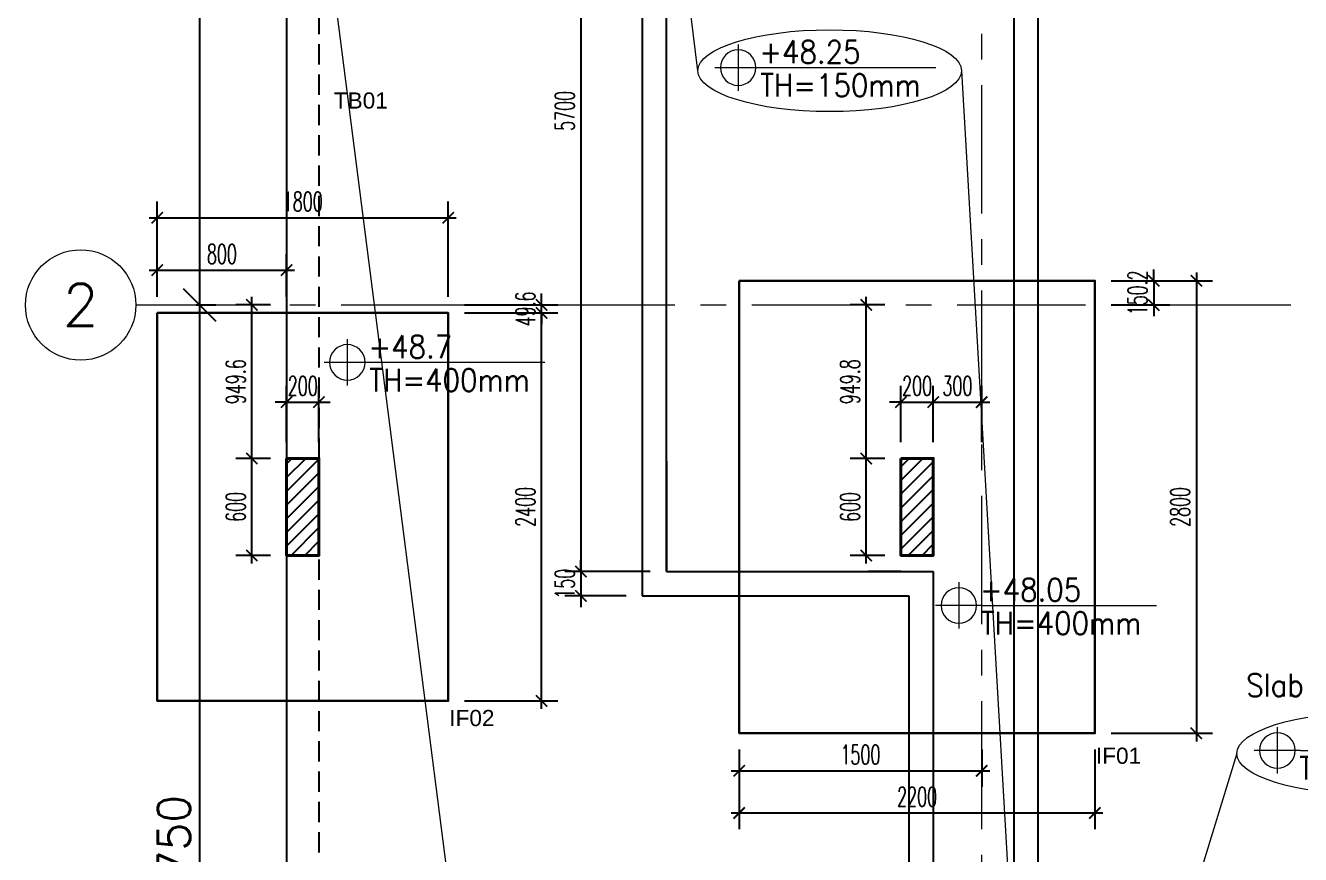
# Model space of a CAD drawing. Extents: x 2556046 to 2673391, y -921360 to -863964.
# Drawn here: x 2557348 to 2565235, y -889242 to -884113 of the extents above; entities that cross this region are included whole.
import ezdxf
from ezdxf.enums import TextEntityAlignment as Align

# ---------------------------------------------------------------- set-up
doc = ezdxf.new("R2010")
doc.units = 0
doc.header["$LTSCALE"] = 500
doc.header["$PDMODE"] = 98
doc.header["$PDSIZE"] = -0.01
doc.linetypes.add('CACHE', pattern=[0.375, 0.25, -0.125])
doc.linetypes.add('CENTER', pattern=[50.8, 31.75, -6.35, 6.35, -6.35])
for name, color, linetype, lineweight in [('A-GRID', 1, 'CENTER', 9), ('A-GRID-DIMS', 142, 'Continuous', 9), ('A-GRID-IDEN', 10, 'Continuous', 9), ('BA-FONDATIONS', 6, 'Continuous', 30), ('goe-ba-coupé', 4, 'Continuous', 40), ('goe-cotes', 115, 'Continuous', 13), ('goe-vu', 31, 'Continuous', 25), ('SYMBOLS', 1, 'Continuous', 13), ('TEXT', 7, 'Continuous', 13)]:
    doc.layers.add(name, color=color, linetype=linetype, lineweight=lineweight)
doc.layers.add('hatch', color=200, linetype='Continuous')
doc.styles.add('Arial', font='arial.ttf')
doc.styles.add('EG_SIMPLEX', font='SIMPLEX.shx')
doc.styles.add('goe-romans', font='ROMANS.shx', dxfattribs={"width": 0.6})
doc.styles.add('ROMANS', font='romans.shx')
doc.styles.add('SIMPLEX', font='simplex_.ttf')
doc.dimstyles.new('ARK-MM-0100', dxfattribs={"dimtxt": 200, "dimasz": 200, "dimexe": 100, "dimexo": 100, "dimgap": 60, "dimtad": 1, "dimdec": 1, "dimrnd": 0.1, "dimdsep": 46, "dimtxsty": 'EG_SIMPLEX', "dimblk1": 'OBLIQUE', "dimblk2": 'OBLIQUE', "dimsah": 1, "dimcen": 300, "dimclrd": 256, "dimclre": 256, "dimclrt": 2, "dimadec": 0, "dimazin": 0, "dimtfac": 1, "dimtdec": 1, "dimtix": 1, "dimtmove": 2, "dimatfit": 3, "dimldrblk": 'OBLIQUE', "dimfxl": 1, "dimtolj": 1, "dimtzin": 0, "dimarcsym": 0})
doc.dimstyles.new('goe-50e', dxfattribs={"dimscale": 10, "dimtxt": 12, "dimasz": 7, "dimexe": 10, "dimexo": 10, "dimgap": 4, "dimtad": 1, "dimdec": 1, "dimdsep": 46, "dimtxsty": 'goe-romans', "dimblk": 'ARCHTICK', "dimcen": 4, "dimdle": 5, "dimclrt": 256, "dimazin": 0, "dimtfac": 1, "dimtdec": 1, "dimtix": 1, "dimtmove": 2, "dimatfit": 3, "dimldrblk": 'ARCHTICK', "dimfxl": 5, "dimtfillclr": 256, "dimtolj": 1, "dimarcsym": 0})
pattern_1 = [(45, (0, 0), (-42.4264069, 42.4264069), [])]

# ---------------------------------------------------------------- blocks, each defined once
blk = doc.blocks.new('AX-HL')
at = {"color": 1}
blk.add_circle((-0.35, 0), 0.35, dxfattribs=at)
at = {"color": 6, "style": 'SIMPLEX', "width": 0.430328}
blk.add_attdef('N-F', text='', height=0.4, dxfattribs=at).set_placement((-0.6, -0.2), (-0.1, -0.2), align=Align.FIT)
at = {"color": 6, "style": 'SIMPLEX'}
blk.add_attdef('N', text='', height=0.4, dxfattribs=at).set_placement((-0.35, 0), align=Align.MIDDLE)
blk = doc.blocks.new('_Oblique')
at = {"color": 0, "linetype": 'ByBlock', "lineweight": -2}
blk.add_line((-0.5, -0.5), (0.5, 0.5), dxfattribs=at)
blk = doc.blocks.new('*D50')
at = {"layer": 'A-GRID-DIMS', "lineweight": -2, "transparency": 16777216}
for p, q in [((2558404.3, -885841.9), (2558526.1, -885841.9)), ((2558426.1, -892591.9), (2558426.1, -885841.9)), ((2558404.3, -892591.9), (2558526.1, -892591.9))]:
    blk.add_line(p, q, dxfattribs=at)
at = {"layer": 'Defpoints', "color": 0, "transparency": 16777216}
for p in [(2558304.3, -885841.9), (2558426.1, -885841.9), (2558304.3, -892591.9)]:
    blk.add_point(p, dxfattribs=at)
at = {"layer": 'A-GRID-DIMS', "lineweight": -2, "transparency": 16777216, "xscale": 200, "yscale": 200, "zscale": 200}
for p, rotation in [((2558426.1, -885841.9), 90), ((2558426.1, -892591.9), 270)]:
    blk.add_blockref('_Oblique', p, dxfattribs=dict(at, rotation=rotation))
at = {"layer": 'A-GRID-DIMS', "color": 2, "transparency": 16777216, "insert": (2558266.1, -889216.9), "char_height": 200, "attachment_point": 5, "rotation": 90, "style": 'EG_SIMPLEX'}
blk.add_mtext('\\A1;6750', dxfattribs=at)
blk = doc.blocks.new('*D51')
at = {"layer": 'A-GRID-DIMS', "lineweight": -2, "transparency": 16777216}
for p, q in [((2558426.1, -885841.9), (2558426.1, -881591.5)), ((2558404.3, -885841.9), (2558526.1, -885841.9))]:
    blk.add_line(p, q, dxfattribs=at)
at = {"layer": 'Defpoints', "color": 0, "transparency": 16777216}
for p in [(2558426.1, -881591.5), (2558426.1, -881591.5), (2558304.3, -885841.9)]:
    blk.add_point(p, dxfattribs=at)
at = {"layer": 'A-GRID-DIMS', "lineweight": -2, "transparency": 16777216, "xscale": 200, "yscale": 200, "zscale": 200}
for p, rotation in [((2558426.1, -881591.5), 90), ((2558426.1, -885841.9), 270)]:
    blk.add_blockref('_Oblique', p, dxfattribs=dict(at, rotation=rotation))
at = {"layer": 'A-GRID-DIMS', "color": 2, "transparency": 16777216, "insert": (2558266.1, -883716.7), "char_height": 200, "attachment_point": 5, "rotation": 90, "style": 'EG_SIMPLEX'}
blk.add_mtext('\\A1;4250', dxfattribs=at)
blk = doc.blocks.new('QUOTA')
at = {"layer": 'SYMBOLS'}
for p, q in [((270057, 155400), (270057, 154990)), ((270263, 155196), (269852, 155196))]:
    blk.add_line(p, q, dxfattribs=at)
blk.add_circle((270057, 155195), 157, dxfattribs=at)
blk = doc.blocks.new('_ArchTick')
at = {"color": 0, "linetype": 'ByBlock', "const_width": 0.15}
blk.add_lwpolyline([(-0.5, -0.5), (0.5, 0.5)], dxfattribs=at)
blk = doc.blocks.new('*D86')
at = {"layer": 'Defpoints', "color": 0, "transparency": 16777216}
for p in [(2559162.7, -886442.7), (2558962.7, -886791.5), (2559162.7, -886791.5)]:
    blk.add_point(p, dxfattribs=at)
at = {"layer": 'goe-cotes', "color": 0, "lineweight": -2, "transparency": 16777216}
for p, q in [((2558962.7, -886691.5), (2558962.7, -886342.7)), ((2559162.7, -886691.5), (2559162.7, -886342.7)), ((2558962.7, -886442.7), (2558892.7, -886442.7)), ((2558962.7, -886442.7), (2559162.7, -886442.7)), ((2559162.7, -886442.7), (2559232.7, -886442.7))]:
    blk.add_line(p, q, dxfattribs=at)
at = {"layer": 'goe-cotes', "color": 0, "lineweight": -2, "transparency": 16777216, "xscale": 70, "yscale": 70, "zscale": 70}
blk.add_blockref('_ArchTick', (2558962.7, -886442.7), dxfattribs=at)
at = {"layer": 'goe-cotes', "color": 0, "lineweight": -2, "transparency": 16777216, "xscale": 70, "yscale": 70, "zscale": 70, "rotation": 180}
blk.add_blockref('_ArchTick', (2559162.7, -886442.7), dxfattribs=at)
at = {"layer": 'goe-cotes', "transparency": 16777216, "insert": (2559062.7, -886342.7), "char_height": 120, "attachment_point": 5, "style": 'goe-romans'}
blk.add_mtext('\\A1;200', dxfattribs=at)
blk = doc.blocks.new('*D87')
at = {"layer": 'Defpoints', "color": 0, "transparency": 16777216}
for p in [(2558748.2, -886791.5), (2558962.7, -886791.5), (2558962.7, -887391.5)]:
    blk.add_point(p, dxfattribs=at)
at = {"layer": 'goe-cotes', "color": 0, "lineweight": -2, "transparency": 16777216}
for p, q in [((2558748.2, -887441.5), (2558748.2, -886741.5)), ((2558862.7, -886791.5), (2558648.2, -886791.5)), ((2558862.7, -887391.5), (2558648.2, -887391.5))]:
    blk.add_line(p, q, dxfattribs=at)
at = {"layer": 'goe-cotes', "color": 0, "lineweight": -2, "transparency": 16777216, "xscale": 70, "yscale": 70, "zscale": 70}
for p, rotation in [((2558748.2, -886791.5), 90), ((2558748.2, -887391.5), 270)]:
    blk.add_blockref('_ArchTick', p, dxfattribs=dict(at, rotation=rotation))
at = {"layer": 'goe-cotes', "transparency": 16777216, "insert": (2558648.2, -887091.5), "char_height": 120, "attachment_point": 5, "rotation": 90, "style": 'goe-romans'}
blk.add_mtext('\\A1;600', dxfattribs=at)
blk = doc.blocks.new('*D88')
at = {"layer": 'Defpoints', "color": 0, "transparency": 16777216}
for p in [(2562962.7, -886442.9), (2562762.7, -886791.7), (2562962.7, -886791.7)]:
    blk.add_point(p, dxfattribs=at)
at = {"layer": 'goe-cotes', "color": 0, "lineweight": -2, "transparency": 16777216}
for p, q in [((2562762.7, -886691.7), (2562762.7, -886342.9)), ((2562962.7, -886691.7), (2562962.7, -886342.9)), ((2562762.7, -886442.9), (2562692.7, -886442.9)), ((2562762.7, -886442.9), (2562962.7, -886442.9)), ((2562962.7, -886442.9), (2563032.7, -886442.9))]:
    blk.add_line(p, q, dxfattribs=at)
at = {"layer": 'goe-cotes', "color": 0, "lineweight": -2, "transparency": 16777216, "xscale": 70, "yscale": 70, "zscale": 70}
blk.add_blockref('_ArchTick', (2562762.7, -886442.9), dxfattribs=at)
at = {"layer": 'goe-cotes', "color": 0, "lineweight": -2, "transparency": 16777216, "xscale": 70, "yscale": 70, "zscale": 70, "rotation": 180}
blk.add_blockref('_ArchTick', (2562962.7, -886442.9), dxfattribs=at)
at = {"layer": 'goe-cotes', "transparency": 16777216, "insert": (2562862.7, -886342.9), "char_height": 120, "attachment_point": 5, "style": 'goe-romans'}
blk.add_mtext('\\A1;200', dxfattribs=at)
blk = doc.blocks.new('*D89')
at = {"layer": 'Defpoints', "color": 0, "transparency": 16777216}
for p in [(2562548.2, -886791.7), (2562762.7, -886791.7), (2562762.7, -887391.7)]:
    blk.add_point(p, dxfattribs=at)
at = {"layer": 'goe-cotes', "color": 0, "lineweight": -2, "transparency": 16777216}
for p, q in [((2562548.2, -887441.7), (2562548.2, -886741.7)), ((2562662.7, -886791.7), (2562448.2, -886791.7)), ((2562662.7, -887391.7), (2562448.2, -887391.7))]:
    blk.add_line(p, q, dxfattribs=at)
at = {"layer": 'goe-cotes', "color": 0, "lineweight": -2, "transparency": 16777216, "xscale": 70, "yscale": 70, "zscale": 70}
for p, rotation in [((2562548.2, -886791.7), 90), ((2562548.2, -887391.7), 270)]:
    blk.add_blockref('_ArchTick', p, dxfattribs=dict(at, rotation=rotation))
at = {"layer": 'goe-cotes', "transparency": 16777216, "insert": (2562448.2, -887091.7), "char_height": 120, "attachment_point": 5, "rotation": 90, "style": 'goe-romans'}
blk.add_mtext('\\A1;600', dxfattribs=at)
blk = doc.blocks.new('*D90')
at = {"layer": 'Defpoints', "color": 0, "transparency": 16777216}
for p in [(2558748.2, -885841.9), (2558962.7, -885841.9), (2558962.7, -886791.5)]:
    blk.add_point(p, dxfattribs=at)
at = {"layer": 'goe-cotes', "color": 0, "lineweight": -2, "transparency": 16777216}
for p, q in [((2558748.2, -886841.5), (2558748.2, -885791.9)), ((2558862.7, -885841.9), (2558648.2, -885841.9)), ((2558862.7, -886791.5), (2558648.2, -886791.5))]:
    blk.add_line(p, q, dxfattribs=at)
at = {"layer": 'goe-cotes', "color": 0, "lineweight": -2, "transparency": 16777216, "xscale": 70, "yscale": 70, "zscale": 70}
for p, rotation in [((2558748.2, -885841.9), 90), ((2558748.2, -886791.5), 270)]:
    blk.add_blockref('_ArchTick', p, dxfattribs=dict(at, rotation=rotation))
at = {"layer": 'goe-cotes', "transparency": 16777216, "insert": (2558648.2, -886316.7), "char_height": 120, "attachment_point": 5, "rotation": 90, "style": 'goe-romans'}
blk.add_mtext('\\A1;949.6', dxfattribs=at)
blk = doc.blocks.new('*D91')
at = {"layer": 'Defpoints', "color": 0, "transparency": 16777216}
for p in [(2562548.2, -885841.9), (2562762.7, -885841.9), (2562762.7, -886791.7)]:
    blk.add_point(p, dxfattribs=at)
at = {"layer": 'goe-cotes', "color": 0, "lineweight": -2, "transparency": 16777216}
for p, q in [((2562548.2, -886841.7), (2562548.2, -885791.9)), ((2562662.7, -885841.9), (2562448.2, -885841.9)), ((2562662.7, -886791.7), (2562448.2, -886791.7))]:
    blk.add_line(p, q, dxfattribs=at)
at = {"layer": 'goe-cotes', "color": 0, "lineweight": -2, "transparency": 16777216, "xscale": 70, "yscale": 70, "zscale": 70}
for p, rotation in [((2562548.2, -885841.9), 90), ((2562548.2, -886791.7), 270)]:
    blk.add_blockref('_ArchTick', p, dxfattribs=dict(at, rotation=rotation))
at = {"layer": 'goe-cotes', "transparency": 16777216, "insert": (2562448.2, -886316.8), "char_height": 120, "attachment_point": 5, "rotation": 90, "style": 'goe-romans'}
blk.add_mtext('\\A1;949.8', dxfattribs=at)
blk = doc.blocks.new('*D99')
at = {"layer": 'Defpoints', "color": 0, "transparency": 16777216}
for p in [(2561312.7, -881791.5), (2560783.5, -887491.5), (2561312.7, -887491.5)]:
    blk.add_point(p, dxfattribs=at)
at = {"layer": 'goe-cotes', "color": 0, "lineweight": -2, "transparency": 16777216}
for p, q in [((2561212.7, -881791.5), (2560683.5, -881791.5)), ((2560783.5, -881741.5), (2560783.5, -887541.5)), ((2561212.7, -887491.5), (2560683.5, -887491.5))]:
    blk.add_line(p, q, dxfattribs=at)
at = {"layer": 'goe-cotes', "color": 0, "lineweight": -2, "transparency": 16777216, "xscale": 70, "yscale": 70, "zscale": 70}
for p, rotation in [((2560783.5, -881791.5), 90), ((2560783.5, -887491.5), 270)]:
    blk.add_blockref('_ArchTick', p, dxfattribs=dict(at, rotation=rotation))
at = {"layer": 'goe-cotes', "transparency": 16777216, "insert": (2560683.5, -884641.5), "char_height": 120, "attachment_point": 5, "rotation": 90, "style": 'goe-romans'}
blk.add_mtext('\\A1;5700', dxfattribs=at)
blk = doc.blocks.new('*D100')
at = {"layer": 'Defpoints', "color": 0, "transparency": 16777216}
for p in [(2561312.7, -887491.5), (2560783.5, -887641.5), (2561162.7, -887641.5)]:
    blk.add_point(p, dxfattribs=at)
at = {"layer": 'goe-cotes', "color": 0, "lineweight": -2, "transparency": 16777216}
for p, q in [((2560783.5, -887491.5), (2560783.5, -887421.5)), ((2561212.7, -887491.5), (2560683.5, -887491.5)), ((2560783.5, -887491.5), (2560783.5, -887641.5)), ((2561062.7, -887641.5), (2560683.5, -887641.5)), ((2560783.5, -887641.5), (2560783.5, -887711.5))]:
    blk.add_line(p, q, dxfattribs=at)
at = {"layer": 'goe-cotes', "color": 0, "lineweight": -2, "transparency": 16777216, "xscale": 70, "yscale": 70, "zscale": 70}
for p, rotation in [((2560783.5, -887491.5), 270), ((2560783.5, -887641.5), 90)]:
    blk.add_blockref('_ArchTick', p, dxfattribs=dict(at, rotation=rotation))
at = {"layer": 'goe-cotes', "transparency": 16777216, "insert": (2560683.5, -887566.5), "char_height": 120, "attachment_point": 5, "rotation": 90, "style": 'goe-romans'}
blk.add_mtext('\\A1;150', dxfattribs=at)
blk = doc.blocks.new('*D150')
at = {"layer": 'Defpoints', "color": 0, "transparency": 16777216}
for p in [(2563262.7, -886442.9), (2562962.7, -886791.7), (2563262.7, -886791.7)]:
    blk.add_point(p, dxfattribs=at)
at = {"layer": 'goe-cotes', "color": 0, "lineweight": -2, "transparency": 16777216}
for p, q in [((2562962.7, -886691.7), (2562962.7, -886342.9)), ((2563262.7, -886691.7), (2563262.7, -886342.9)), ((2562912.7, -886442.9), (2563312.7, -886442.9))]:
    blk.add_line(p, q, dxfattribs=at)
at = {"layer": 'goe-cotes', "color": 0, "lineweight": -2, "transparency": 16777216, "xscale": 70, "yscale": 70, "zscale": 70, "rotation": 180}
blk.add_blockref('_ArchTick', (2562962.7, -886442.9), dxfattribs=at)
at = {"layer": 'goe-cotes', "color": 0, "lineweight": -2, "transparency": 16777216, "xscale": 70, "yscale": 70, "zscale": 70}
blk.add_blockref('_ArchTick', (2563262.7, -886442.9), dxfattribs=at)
at = {"layer": 'goe-cotes', "transparency": 16777216, "insert": (2563112.7, -886342.9), "char_height": 120, "attachment_point": 5, "style": 'goe-romans'}
blk.add_mtext('\\A1;300', dxfattribs=at)
blk = doc.blocks.new('*D206')
at = {"layer": 'Defpoints', "color": 0, "transparency": 16777216}
for p in [(2558962.7, -885626.6), (2558162.7, -885891.5), (2558962.7, -885891.5)]:
    blk.add_point(p, dxfattribs=at)
at = {"layer": 'goe-cotes', "color": 0, "lineweight": -2, "transparency": 16777216}
for p, q in [((2558162.7, -885791.5), (2558162.7, -885526.6)), ((2558962.7, -885791.5), (2558962.7, -885526.6)), ((2558112.7, -885626.6), (2559012.7, -885626.6))]:
    blk.add_line(p, q, dxfattribs=at)
at = {"layer": 'goe-cotes', "color": 0, "lineweight": -2, "transparency": 16777216, "xscale": 70, "yscale": 70, "zscale": 70, "rotation": 180}
blk.add_blockref('_ArchTick', (2558162.7, -885626.6), dxfattribs=at)
at = {"layer": 'goe-cotes', "color": 0, "lineweight": -2, "transparency": 16777216, "xscale": 70, "yscale": 70, "zscale": 70}
blk.add_blockref('_ArchTick', (2558962.7, -885626.6), dxfattribs=at)
at = {"layer": 'goe-cotes', "transparency": 16777216, "insert": (2558562.7, -885526.6), "char_height": 120, "attachment_point": 5, "style": 'goe-romans'}
blk.add_mtext('\\A1;800', dxfattribs=at)
blk = doc.blocks.new('*D207')
at = {"layer": 'Defpoints', "color": 0, "transparency": 16777216}
for p in [(2559962.7, -885302), (2558162.7, -885891.5), (2559962.7, -885891.5)]:
    blk.add_point(p, dxfattribs=at)
at = {"layer": 'goe-cotes', "color": 0, "lineweight": -2, "transparency": 16777216}
for p, q in [((2558162.7, -885791.5), (2558162.7, -885202)), ((2559962.7, -885791.5), (2559962.7, -885202)), ((2558112.7, -885302), (2560012.7, -885302))]:
    blk.add_line(p, q, dxfattribs=at)
at = {"layer": 'goe-cotes', "color": 0, "lineweight": -2, "transparency": 16777216, "xscale": 70, "yscale": 70, "zscale": 70, "rotation": 180}
blk.add_blockref('_ArchTick', (2558162.7, -885302), dxfattribs=at)
at = {"layer": 'goe-cotes', "color": 0, "lineweight": -2, "transparency": 16777216, "xscale": 70, "yscale": 70, "zscale": 70}
blk.add_blockref('_ArchTick', (2559962.7, -885302), dxfattribs=at)
at = {"layer": 'goe-cotes', "transparency": 16777216, "insert": (2559062.7, -885202), "char_height": 120, "attachment_point": 5, "style": 'goe-romans'}
blk.add_mtext('\\A1;1800', dxfattribs=at)
blk = doc.blocks.new('*D208')
at = {"layer": 'Defpoints', "color": 0, "transparency": 16777216}
for p in [(2559962.7, -885841.9), (2559962.7, -885891.5), (2560540.2, -885841.9)]:
    blk.add_point(p, dxfattribs=at)
at = {"layer": 'goe-cotes', "color": 0, "lineweight": -2, "transparency": 16777216}
for p, q in [((2560540.2, -885841.9), (2560540.2, -885771.9)), ((2560062.7, -885841.9), (2560640.2, -885841.9)), ((2560062.7, -885891.5), (2560640.2, -885891.5)), ((2560540.2, -885891.5), (2560540.2, -885841.9)), ((2560540.2, -885891.5), (2560540.2, -885961.5))]:
    blk.add_line(p, q, dxfattribs=at)
at = {"layer": 'goe-cotes', "color": 0, "lineweight": -2, "transparency": 16777216, "xscale": 70, "yscale": 70, "zscale": 70}
for p, rotation in [((2560540.2, -885841.9), 270), ((2560540.2, -885891.5), 90)]:
    blk.add_blockref('_ArchTick', p, dxfattribs=dict(at, rotation=rotation))
at = {"layer": 'goe-cotes', "transparency": 16777216, "insert": (2560440.2, -885866.7), "char_height": 120, "attachment_point": 5, "rotation": 90, "style": 'goe-romans'}
blk.add_mtext('\\A1;49.6', dxfattribs=at)
blk = doc.blocks.new('*D209')
at = {"layer": 'Defpoints', "color": 0, "transparency": 16777216}
for p in [(2559962.7, -885891.5), (2560540.2, -885891.5), (2559962.7, -888291.5)]:
    blk.add_point(p, dxfattribs=at)
at = {"layer": 'goe-cotes', "color": 0, "lineweight": -2, "transparency": 16777216}
for p, q in [((2560062.7, -885891.5), (2560640.2, -885891.5)), ((2560540.2, -888341.5), (2560540.2, -885841.5)), ((2560062.7, -888291.5), (2560640.2, -888291.5))]:
    blk.add_line(p, q, dxfattribs=at)
at = {"layer": 'goe-cotes', "color": 0, "lineweight": -2, "transparency": 16777216, "xscale": 70, "yscale": 70, "zscale": 70}
for p, rotation in [((2560540.2, -885891.5), 90), ((2560540.2, -888291.5), 270)]:
    blk.add_blockref('_ArchTick', p, dxfattribs=dict(at, rotation=rotation))
at = {"layer": 'goe-cotes', "transparency": 16777216, "insert": (2560440.2, -887091.5), "char_height": 120, "attachment_point": 5, "rotation": 90, "style": 'goe-romans'}
blk.add_mtext('\\A1;2400', dxfattribs=at)
blk = doc.blocks.new('*D210')
at = {"layer": 'Defpoints', "color": 0, "transparency": 16777216}
for p in [(2563962.7, -885691.7), (2563962.7, -885841.9), (2564326.9, -885841.9)]:
    blk.add_point(p, dxfattribs=at)
at = {"layer": 'goe-cotes', "color": 0, "lineweight": -2, "transparency": 16777216}
for p, q in [((2564326.9, -885691.7), (2564326.9, -885621.7)), ((2564062.7, -885691.7), (2564426.9, -885691.7)), ((2564326.9, -885691.7), (2564326.9, -885841.9)), ((2564062.7, -885841.9), (2564426.9, -885841.9)), ((2564326.9, -885841.9), (2564326.9, -885911.9))]:
    blk.add_line(p, q, dxfattribs=at)
at = {"layer": 'goe-cotes', "color": 0, "lineweight": -2, "transparency": 16777216, "xscale": 70, "yscale": 70, "zscale": 70}
for p, rotation in [((2564326.9, -885691.7), 270), ((2564326.9, -885841.9), 90)]:
    blk.add_blockref('_ArchTick', p, dxfattribs=dict(at, rotation=rotation))
at = {"layer": 'goe-cotes', "transparency": 16777216, "insert": (2564226.9, -885766.8), "char_height": 120, "attachment_point": 5, "rotation": 90, "style": 'goe-romans'}
blk.add_mtext('\\A1;150.2', dxfattribs=at)
blk = doc.blocks.new('*D211')
at = {"layer": 'Defpoints', "color": 0, "transparency": 16777216}
for p in [(2563962.7, -885691.7), (2563962.7, -888491.7), (2564590.4, -888491.7)]:
    blk.add_point(p, dxfattribs=at)
at = {"layer": 'goe-cotes', "color": 0, "lineweight": -2, "transparency": 16777216}
for p, q in [((2564590.4, -885641.7), (2564590.4, -888541.7)), ((2564062.7, -885691.7), (2564690.4, -885691.7)), ((2564062.7, -888491.7), (2564690.4, -888491.7))]:
    blk.add_line(p, q, dxfattribs=at)
at = {"layer": 'goe-cotes', "color": 0, "lineweight": -2, "transparency": 16777216, "xscale": 70, "yscale": 70, "zscale": 70}
for p, rotation in [((2564590.4, -885691.7), 90), ((2564590.4, -888491.7), 270)]:
    blk.add_blockref('_ArchTick', p, dxfattribs=dict(at, rotation=rotation))
at = {"layer": 'goe-cotes', "transparency": 16777216, "insert": (2564490.4, -887091.7), "char_height": 120, "attachment_point": 5, "rotation": 90, "style": 'goe-romans'}
blk.add_mtext('\\A1;2800', dxfattribs=at)
blk = doc.blocks.new('*D212')
at = {"layer": 'Defpoints', "color": 0, "transparency": 16777216}
for p in [(2561762.7, -888491.7), (2563262.7, -888491.7), (2563262.7, -888723.7)]:
    blk.add_point(p, dxfattribs=at)
at = {"layer": 'goe-cotes', "color": 0, "lineweight": -2, "transparency": 16777216}
for p, q in [((2561762.7, -888591.7), (2561762.7, -888823.7)), ((2563262.7, -888591.7), (2563262.7, -888823.7)), ((2561712.7, -888723.7), (2563312.7, -888723.7))]:
    blk.add_line(p, q, dxfattribs=at)
at = {"layer": 'goe-cotes', "color": 0, "lineweight": -2, "transparency": 16777216, "xscale": 70, "yscale": 70, "zscale": 70, "rotation": 180}
blk.add_blockref('_ArchTick', (2561762.7, -888723.7), dxfattribs=at)
at = {"layer": 'goe-cotes', "color": 0, "lineweight": -2, "transparency": 16777216, "xscale": 70, "yscale": 70, "zscale": 70}
blk.add_blockref('_ArchTick', (2563262.7, -888723.7), dxfattribs=at)
at = {"layer": 'goe-cotes', "transparency": 16777216, "insert": (2562512.7, -888623.7), "char_height": 120, "attachment_point": 5, "style": 'goe-romans'}
blk.add_mtext('\\A1;1500', dxfattribs=at)
blk = doc.blocks.new('*D213')
at = {"layer": 'Defpoints', "color": 0, "transparency": 16777216}
for p in [(2561762.7, -888491.7), (2563962.7, -888491.7), (2563962.7, -888984.5)]:
    blk.add_point(p, dxfattribs=at)
at = {"layer": 'goe-cotes', "color": 0, "lineweight": -2, "transparency": 16777216}
for p, q in [((2561762.7, -888591.7), (2561762.7, -889084.5)), ((2563962.7, -888591.7), (2563962.7, -889084.5)), ((2561712.7, -888984.5), (2564012.7, -888984.5))]:
    blk.add_line(p, q, dxfattribs=at)
at = {"layer": 'goe-cotes', "color": 0, "lineweight": -2, "transparency": 16777216, "xscale": 70, "yscale": 70, "zscale": 70, "rotation": 180}
blk.add_blockref('_ArchTick', (2561762.7, -888984.5), dxfattribs=at)
at = {"layer": 'goe-cotes', "color": 0, "lineweight": -2, "transparency": 16777216, "xscale": 70, "yscale": 70, "zscale": 70}
blk.add_blockref('_ArchTick', (2563962.7, -888984.5), dxfattribs=at)
at = {"layer": 'goe-cotes', "transparency": 16777216, "insert": (2562862.7, -888884.5), "char_height": 120, "attachment_point": 5, "style": 'goe-romans'}
blk.add_mtext('\\A1;2200', dxfattribs=at)

msp = doc.modelspace()

# ---------------------------------------------------------------- hatches: boundary and pattern name
at = {"layer": 'hatch'}
h = msp.add_hatch(dxfattribs=at)
h.set_pattern_fill('_USER', color=256, scale=60, angle=45, pattern_type=0)
h.set_pattern_definition(pattern_1)
h.paths.add_polyline_path([(2559162.72, -886791.5), (2558962.72, -886791.5), (2558962.72, -887391.5), (2559162.72, -887391.5)])
h = msp.add_hatch(dxfattribs=at)
h.set_pattern_fill('_USER', color=256, scale=60, angle=45, pattern_type=0)
h.set_pattern_definition(pattern_1)
h.paths.add_polyline_path([(2562962.72, -886791.71), (2562762.72, -886791.71), (2562762.72, -887391.71), (2562962.72, -887391.71)])

# ---------------------------------------------------------------- linework, layer by layer
at = {"layer": 'A-GRID', "color": 10, "ltscale": 0.05}
for p, q in [((2558962.72, -894165.93), (2558962.72, -879127.92)), ((2563262.72, -894165.93), (2563262.72, -879127.92)), ((2558030.47, -885841.92), (2583612.72, -885841.92))]:
    msp.add_line(p, q, dxfattribs=at)
at = {"layer": 'BA-FONDATIONS', "color": 20}
for points in [[(2561762.72, -885691.71), (2563962.72, -885691.71), (2563962.72, -888491.71), (2561762.72, -888491.71)], [(2558162.72, -885891.5), (2559962.72, -885891.5), (2559962.72, -888291.5), (2558162.72, -888291.5)]]:
    msp.add_lwpolyline(points, close=True, dxfattribs=at)
at = {"layer": 'goe-ba-coupé', "ltscale": 1000}
for points in [[(2558962.72, -886791.5), (2559162.72, -886791.5), (2559162.72, -887391.5), (2558962.72, -887391.5)], [(2562762.72, -886791.71), (2562962.72, -886791.71), (2562962.72, -887391.71), (2562762.72, -887391.71)]]:
    msp.add_lwpolyline(points, close=True, dxfattribs=at)
at = {"layer": 'goe-vu', "ltscale": 1000}
for p, q in [((2561162.72, -881591.5), (2561162.72, -887641.5)), ((2563612.72, -892591.92), (2563612.72, -881591.5)), ((2561312.72, -886891.5), (2561312.72, -881791.5)), ((2561312.72, -887491.5), (2561312.72, -881791.5)), ((2563462.72, -892391.92), (2563462.72, -881791.5)), ((2561312.72, -886808.17), (2561312.72, -887491.5)), ((2561312.72, -887491.5), (2562412.72, -887491.5)), ((2561312.72, -887491.5), (2562962.72, -887491.5)), ((2562762.72, -887491.5), (2562562.72, -887491.5)), ((2562962.72, -887491.5), (2562962.72, -892391.92)), ((2561162.72, -887641.5), (2562812.72, -887641.5)), ((2562812.72, -887641.5), (2562812.72, -892591.92))]:
    msp.add_line(p, q, dxfattribs=at)
at = {"layer": 'goe-vu', "linetype": 'CACHE'}
msp.add_line((2559162.72, -881791.5), (2559162.72, -892391.92), dxfattribs=at)
at = {"layer": 'goe-vu', "ltscale": 1000}
msp.add_lwpolyline([(2558962.72, -881591.5), (2558962.72, -892591.92), (2582112.06, -892591.92), (2582112.06, -885841.92), (2568162.72, -885841.92), (2568162.72, -881591.5), (2558962.72, -881591.5)], dxfattribs=at)
at = {"layer": 'SYMBOLS', "color": 20}
for p, q in [((2560059.2, -890148.43), (2558962.72, -881591.5)), ((2561506.64, -884392.6), (2561162.72, -881591.5)), ((2563138.18, -884392.6), (2563612.72, -892591.92)), ((2564841.31, -888617.09), (2563612.72, -892591.92))]:
    msp.add_line(p, q, dxfattribs=at)
for points in [[(2561899.86, -884372.85), (2562978.78, -884372.85)], [(2565234.54, -888597.35), (2566313.45, -888597.35)]]:
    msp.add_lwpolyline(points, dxfattribs=at)
at = {"layer": 'SYMBOLS'}
for points in [[(2559482.07, -886196.58), (2560560.98, -886196.58)], [(2563264.58, -887700.2), (2564343.5, -887700.2)]]:
    msp.add_lwpolyline(points, dxfattribs=at)
at = {"layer": 'SYMBOLS', "color": 20}
for centre in [(2562322.41, -884392.6), (2565657.08, -888617.09)]:
    msp.add_ellipse(centre, major_axis=(-815.77, 0), ratio=0.3101265, dxfattribs=at)

# ---------------------------------------------------------------- block references
at = {"layer": 'A-GRID-IDEN'}
ref = msp.add_blockref('AX-HL', (2558030.47, -885841.92), dxfattribs=dict(at, xscale=975, yscale=975, zscale=975))
ref.add_attrib('N', '2', dxfattribs={"layer": '0', "color": 6, "height": 260, "style": 'EG_SIMPLEX'}).set_placement((2557689.22, -885841.92), align=Align.MIDDLE_CENTER)
at = {"layer": 'SYMBOLS', "color": 20, "xscale": -0.7, "yscale": 0.7, "zscale": 0.7}
for p in [(2750796.34, -993009.92), (2754131.01, -997234.41)]:
    msp.add_blockref('QUOTA', p, dxfattribs=at)
at = {"layer": 'SYMBOLS', "xscale": -0.7, "yscale": 0.7, "zscale": 0.7}
for p in [(2748378.54, -994833.65), (2752161.06, -996337.26)]:
    msp.add_blockref('QUOTA', p, dxfattribs=at)

# ---------------------------------------------------------------- texts
at = {"layer": 'TEXT', "style": 'ROMANS', "width": 0.9}
for s, p in [('+48.25', (2561887.2, -884346.66)), ('TH=150mm', (2561892.37, -884552.89)), ('+48.7', (2559469.41, -886170.38)), ('TH=400mm', (2559474.57, -886376.61)), ('+48.05', (2563251.93, -887674)), ('TH=400mm', (2563257.09, -887880.23)), ('Slab on grade', (2564898.92, -888263.86)), ('TH=200mm', (2565227.04, -888777.38))]:
    msp.add_text(s, height=140, dxfattribs=at).set_placement(p)
at = {"layer": 'TEXT', "char_height": 100, "width": 2022.5901, "attachment_point": 2, "style": 'Arial'}
for s, insert in [('TB01', (2559422.09, -884526.85)), ('IF02', (2560109.11, -888347.19)), ('IF01', (2564109.11, -888580.55))]:
    msp.add_mtext(s, dxfattribs=dict(at, insert=insert))

# ---------------------------------------------------------------- dimensions: what is measured, and where the dimension line sits
at = {"layer": 'A-GRID-DIMS'}
dim = msp.add_linear_dim(base=(2558426.07, -881591.5), p1=(2558304.26, -885841.92), p2=(2558426.07, -881591.5), angle=90, dimstyle='ARK-MM-0100', override={"dimrnd": 1}, dxfattribs=at)
dim.commit()
dim.dimension.update_dxf_attribs({"geometry": '*D51', "text_midpoint": (2558266.07, -883716.71)})
dim = msp.add_linear_dim(base=(2558426.07, -885841.92), p1=(2558304.26, -892591.92), p2=(2558304.26, -885841.92), angle=90, dimstyle='ARK-MM-0100', dxfattribs=at)
dim.commit()
dim.dimension.update_dxf_attribs({"geometry": '*D50', "text_midpoint": (2558266.07, -889216.92)})
at = {"layer": 'goe-cotes'}
for base, p1, p2, picture, middle in [((2560783.55, -887491.5), (2561312.72, -881791.5), (2561312.72, -887491.5), '*D99', (2560683.55, -884641.5)), ((2564326.94, -885841.92), (2563962.72, -885691.71), (2563962.72, -885841.92), '*D210', (2564226.94, -885766.81)), ((2564590.35, -888491.71), (2563962.72, -885691.71), (2563962.72, -888491.71), '*D211', (2564490.35, -887091.71)), ((2560540.19, -885841.92), (2559962.72, -885891.5), (2559962.72, -885841.92), '*D208', (2560440.19, -885866.71)), ((2558748.15, -885841.92), (2558962.72, -886791.5), (2558962.72, -885841.92), '*D90', (2558648.15, -886316.71)), ((2562548.15, -885841.92), (2562762.72, -886791.71), (2562762.72, -885841.92), '*D91', (2562448.15, -886316.81)), ((2560540.19, -885891.5), (2559962.72, -888291.5), (2559962.72, -885891.5), '*D209', (2560440.19, -887091.5)), ((2558748.15, -886791.5), (2558962.72, -887391.5), (2558962.72, -886791.5), '*D87', (2558648.15, -887091.5)), ((2562548.15, -886791.71), (2562762.72, -887391.71), (2562762.72, -886791.71), '*D89', (2562448.15, -887091.71)), ((2560783.55, -887641.5), (2561312.72, -887491.5), (2561162.72, -887641.5), '*D100', (2560683.55, -887566.5))]:
    dim = msp.add_linear_dim(base=base, p1=p1, p2=p2, angle=90, dimstyle='goe-50e', dxfattribs=at)
    dim.commit()
    dim.dimension.update_dxf_attribs({"geometry": picture, "text_midpoint": middle})
for base, p1, p2, picture, middle in [((2559962.72, -885301.97), (2558162.72, -885891.5), (2559962.72, -885891.5), '*D207', (2559062.72, -885201.97)), ((2558962.72, -885626.63), (2558162.72, -885891.5), (2558962.72, -885891.5), '*D206', (2558562.72, -885526.63)), ((2559162.72, -886442.72), (2558962.72, -886791.5), (2559162.72, -886791.5), '*D86', (2559062.72, -886342.72)), ((2562962.72, -886442.93), (2562762.72, -886791.71), (2562962.72, -886791.71), '*D88', (2562862.72, -886342.93)), ((2563262.72, -886442.93), (2562962.72, -886791.71), (2563262.72, -886791.71), '*D150', (2563112.72, -886342.93)), ((2563262.72, -888723.65), (2561762.72, -888491.71), (2563262.72, -888491.71), '*D212', (2562512.72, -888623.65)), ((2563962.72, -888984.5), (2561762.72, -888491.71), (2563962.72, -888491.71), '*D213', (2562862.72, -888884.5))]:
    dim = msp.add_linear_dim(base=base, p1=p1, p2=p2, dimstyle='goe-50e', dxfattribs=at)
    dim.commit()
    dim.dimension.update_dxf_attribs({"geometry": picture, "text_midpoint": middle})

doc.saveas('drawing.dxf')
